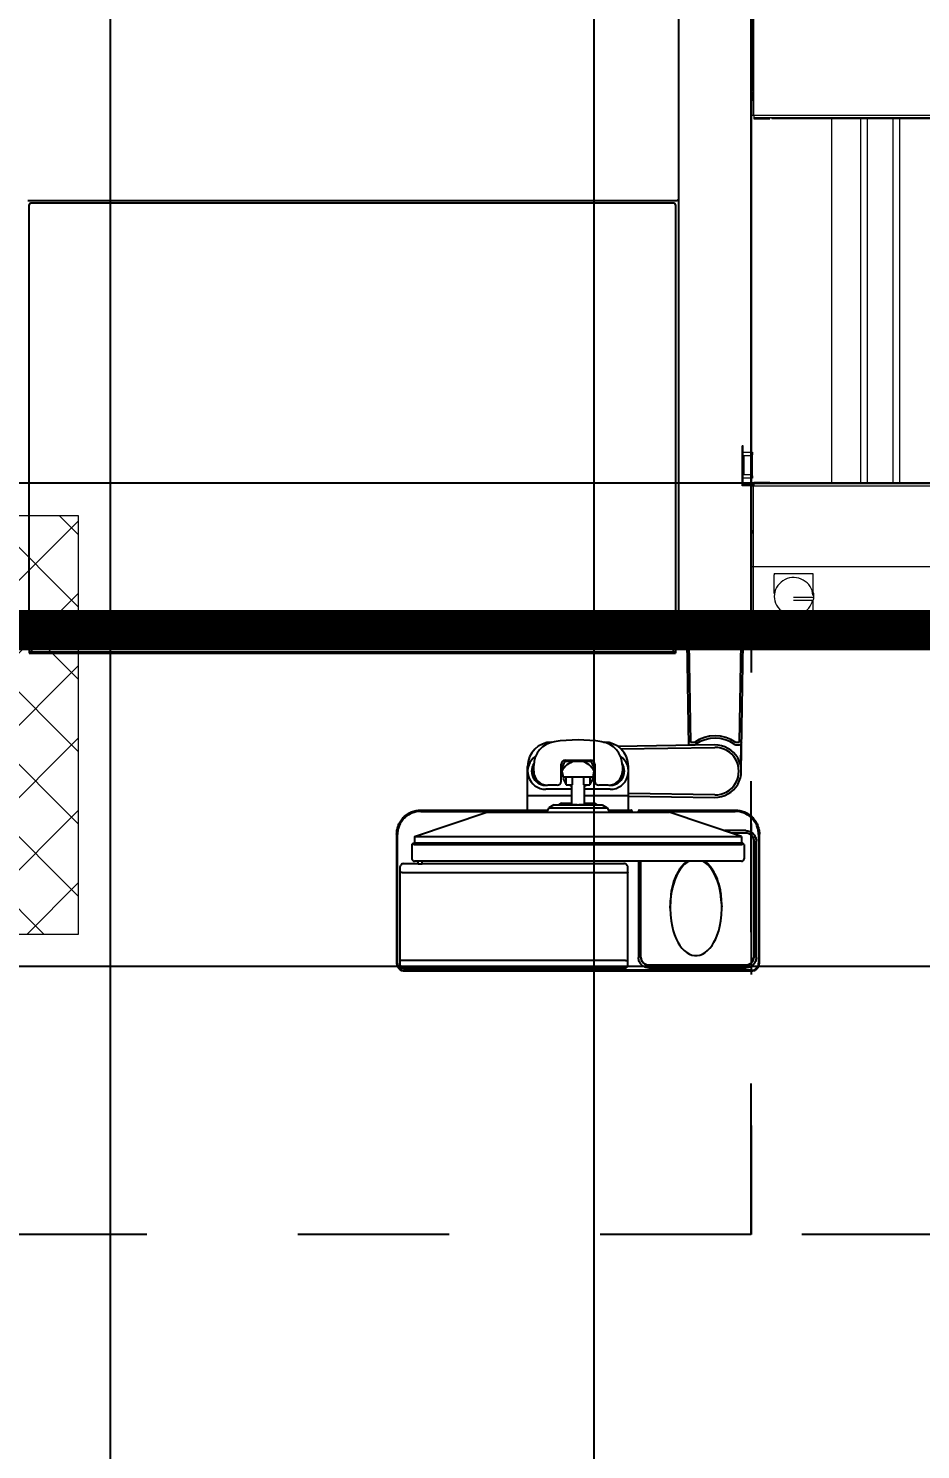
# Model space of a CAD drawing. Header units: centimetres. Extents: x 405564 to 502064, y 46284 to 60634.
# Drawn here: x 455549.6 to 455660.2, y 52882.6 to 53059 of the extents above; entities that cross this region are included whole.
import ezdxf
from ezdxf import colors
from ezdxf.entities.mleader import LeaderData, LeaderLine
from ezdxf.math import Vec2, Vec3
from ezdxf.xclip import XClip

# ---------------------------------------------------------------- set-up
doc = ezdxf.new("R2010")
doc.units = ezdxf.units.CM
doc.header["$XCLIPFRAME"] = 0
doc.linetypes.add('3+1_3b$0$DASHED', pattern=[0.25, 0.125, -0.125])
for name, color, linetype in [('---___EB_draft03_cihazlar', 8, 'Continuous'), ('0-KRCN-ASMATAVAN-130426', 8, 'Continuous'), ('AS_DUV', 8, 'Continuous'), ('AS_PYZ_BINA', 8, 'Continuous')]:
    doc.layers.add(name, color=color, linetype=linetype)
for name, color, linetype, lineweight in [('0-KRCN-AYDINLATMA-130426', 8, 'Continuous', 9), ('0-KRCN-MİMARİ-220526', 8, 'Continuous', 9), ('OL_Ic', 8, 'Continuous', 9)]:
    doc.layers.add(name, color=color, linetype=linetype, lineweight=lineweight)
doc.styles.add('Normal_ITL', font='swissi.ttf')
doc.styles.add('TAHOMA', font='tahoma.ttf')

# ---------------------------------------------------------------- blocks, each defined once
blk = doc.blocks.new('50W 60x60 cm  SIVA ALTI LED ARMATÜR')
at = {"layer": '0-KRCN-AYDINLATMA-130426'}
h = blk.add_hatch(dxfattribs=at)
h.set_pattern_fill('ANSI37', color=256, scale=0.2)
h.paths.add_polyline_path([(-2.6, 2.594), (2.6, 2.594), (2.6, -2.606), (-2.6, -2.606)])
for points in [[(-3, 2.994), (3, 2.994), (3, -3.007), (-3, -3.007)], [(-2.6, 2.594), (2.6, 2.594), (2.6, -2.606), (-2.6, -2.606)]]:
    blk.add_lwpolyline(points, close=True, dxfattribs=at)
at = {"layer": '0-KRCN-AYDINLATMA-130426', "insert": (-2.35, 2.344), "char_height": 1.5, "attachment_point": 1, "style": 'TAHOMA'}
blk.add_mtext_dynamic_manual_height_columns('{\\fTahoma|b0|i0|c162|p34;50W}', width=1.5, gutter_width=1.25, heights=[0], dxfattribs=at)
blk = doc.blocks.new('G$C27E741DA')
at = {"layer": '0-KRCN-AYDINLATMA-130426', "xscale": 10, "yscale": 10, "zscale": 10}
blk.add_blockref('50W 60x60 cm  SIVA ALTI LED ARMATÜR', (17465.68, 5838.55), dxfattribs=at)
blk = doc.blocks.new('AOI')
at = {"layer": '---___EB_draft03_cihazlar', "linetype": 'Continuous'}
for p, q in [((274947.08, -39786.75), (274947.08, -39787.05)), ((274948.04, -39786.75), (274947.08, -39786.75)), ((274947.08, -39787.05), (274947.08, -39866.65)), ((274948.04, -39787.05), (274947.08, -39787.05)), ((274948.04, -39787.05), (274947.08, -39787.05)), ((274947.25, -39786.75), (274947.25, -39787.05)), ((274947.25, -39787.05), (274947.25, -39866.65)), ((274948.04, -39786.75), (274948.04, -39787.05)), ((274948.04, -39786.75), (274949.04, -39786.75)), ((274948.04, -39787.05), (274948.04, -39866.65)), ((274949.04, -39787.05), (274948.04, -39787.05)), ((274948.44, -39787.05), (274948.44, -39866.65)), ((274949.44, -39787.05), (274948.44, -39787.05)), ((274949.04, -39786.75), (274949.04, -39787.05)), ((274949.44, -39786.75), (274949.04, -39786.75)), ((274949.04, -39787.05), (274949.04, -39866.65)), ((274949.44, -39787.05), (274949.04, -39787.05)), ((274949.44, -39786.75), (274949.44, -39786.95)), ((274949.44, -39786.95), (274949.44, -39866.75)), ((274949.64, -39786.75), (274949.62, -39786.75)), ((274949.64, -39786.75), (275002.74, -39786.75)), ((275002.94, -39798.85), (275002.94, -39786.95)), ((275003.24, -39798.55), (275003.24, -39786.6)), ((275002.94, -39866.75), (275002.94, -39798.85)), ((275003.24, -39867.1), (275003.24, -39798.55)), ((274907.64, -39833.35), (274907.64, -39876.35)), ((274907.73, -39876.35), (274907.73, -39833.35)), ((274907.98, -39833.25), (274907.98, -39860.55)), ((274920.47, -39832.75), (274908.47, -39832.75)), ((274908.62, -39832.45), (274924.56, -39832.45)), ((274924.57, -39832.35), (274908.63, -39832.35)), ((274908.92, -39860.75), (274908.92, -39833.05)), ((274919.85, -39833.05), (274919.85, -39860.75)), ((274920.97, -39833.25), (274920.97, -39835)), ((274920.96, -39835), (274921.25, -39835)), ((274921.25, -39875.15), (274921.25, -39834.55)), ((274923.35, -39834.25), (274921.55, -39834.25)), ((274923.35, -39834.25), (274923.55, -39834.45)), ((274923.35, -39834.55), (274923.35, -39875.15)), ((274923.55, -39834.45), (274923.55, -39875.25)), ((274924.35, -39834.55), (274923.55, -39834.55)), ((274924.35, -39834.55), (274927.35, -39843.55)), ((274924.35, -39834.55), (274924.35, -39875.15)), ((274920.96, -39835.5), (274921.25, -39835.5)), ((274920.97, -39835.5), (274920.97, -39860.55)), ((274927.45, -39835.35), (274927.45, -39850.99)), ((274927.56, -39851.05), (274927.56, -39835.35)), ((274927.61, -39835.35), (274927.61, -39851.08)), ((274927.35, -39843.55), (274927.35, -39866.15)), ((274927.61, -39848.6), (274933.04, -39848.6)), ((274929.44, -39848.6), (274929.44, -39854.1)), ((274927.91, -39851.25), (274927.35, -39850.93)), ((274930.19, -39854.1), (274930.19, -39850.85)), ((274932.44, -39849.35), (274933.13, -39849.35)), ((274928.25, -39851.85), (274927.91, -39851.25)), ((274927.91, -39851.25), (274927.91, -39858.45)), ((274928.25, -39851.85), (274928.25, -39857.85)), ((274928.28, -39852.48), (274928.25, -39852.46)), ((274928.48, -39852.82), (274928.28, -39852.48)), ((274928.28, -39854.75), (274928.28, -39852.48)), ((274928.48, -39852.82), (274928.48, -39854.07)), ((274930.69, -39852.25), (274930.69, -39851.1)), ((274931.19, -39852.75), (274933.29, -39852.75)), ((274928.28, -39854.07), (274928.48, -39854.07)), ((274928.28, -39854.1), (274930.75, -39854.1)), ((274931.5, -39852.99), (274930.75, -39853.37)), ((274930.75, -39853.37), (274930.75, -39854.1)), ((274930.75, -39853.37), (274931.72, -39853.37)), ((274931.72, -39854.12), (274930.75, -39854.12)), ((274931.72, -39853.1), (274931.5, -39852.99)), ((274932.44, -39852.85), (274931.72, -39852.99)), ((274931.72, -39852.99), (274931.72, -39856.71)), ((274933.64, -39856.45), (274933.64, -39853.25)), ((274933.79, -39853.25), (274933.79, -39856.45)), ((274928.25, -39854.75), (274928.28, -39854.75)), ((274928.28, -39854.95), (274928.25, -39854.95)), ((274928.28, -39857.22), (274928.28, -39854.95)), ((274930.75, -39855.6), (274928.28, -39855.6)), ((274928.48, -39855.62), (274928.28, -39855.62)), ((274928.48, -39855.62), (274928.48, -39856.88)), ((274929.44, -39855.6), (274929.44, -39861.1)), ((274930.19, -39858.85), (274930.19, -39855.6)), ((274930.75, -39855.57), (274931.72, -39855.57)), ((274930.75, -39855.6), (274930.75, -39856.32)), ((274930.75, -39856.32), (274931.5, -39856.71)), ((274931.72, -39856.32), (274930.75, -39856.32)), ((274928.25, -39857.85), (274927.91, -39858.45)), ((274928.28, -39857.22), (274928.25, -39857.24)), ((274928.48, -39856.88), (274928.28, -39857.22)), ((274930.69, -39858.6), (274930.69, -39857.45)), ((274933.29, -39856.95), (274931.19, -39856.95)), ((274931.5, -39856.71), (274931.72, -39856.6)), ((274931.72, -39856.71), (274932.44, -39856.85)), ((274936.04, -39858.03), (274936.04, -39858.1)), ((274927.91, -39858.45), (274927.35, -39858.77)), ((274927.45, -39858.71), (274927.45, -39861.5)), ((274927.56, -39861.45), (274927.56, -39858.64)), ((274927.61, -39858.61), (274927.61, -39861.45)), ((274935.69, -39871.8), (274935.51, -39859.79)), ((274908.47, -39861.05), (274920.47, -39861.05)), ((274927.45, -39861.5), (274927.35, -39861.5)), ((274927.35, -39861.55), (274927.46, -39861.55)), ((274927.5, -39861.54), (274927.45, -39861.5)), ((274927.52, -39861.55), (274927.5, -39861.55)), ((274927.61, -39861.1), (274933.04, -39861.1)), ((274929.35, -39861.1), (274929.19, -39871.8)), ((274929.49, -39871.81), (274929.65, -39861.1)), ((274933.13, -39860.35), (274932.44, -39860.35)), ((274935.22, -39860.15), (274935.39, -39871.81)), ((274921.25, -39862.35), (274909.32, -39862.35)), ((274909.35, -39862.65), (274921.25, -39862.65)), ((274927.46, -39862.35), (274927.35, -39862.35)), ((274927.35, -39862.4), (274927.45, -39862.4)), ((274927.45, -39862.4), (274927.5, -39862.36)), ((274927.45, -39862.4), (274927.45, -39874.35)), ((274927.52, -39862.35), (274927.5, -39862.35)), ((274927.56, -39874.35), (274927.56, -39862.45)), ((274927.61, -39862.45), (274927.61, -39874.35)), ((274908.03, -39863.65), (274908.03, -39875.65)), ((274908.35, -39875.65), (274908.35, -39863.65)), ((274908.37, -39875.65), (274908.37, -39863.65)), ((274915.42, -39866.28), (274915.62, -39866.28)), ((274915.62, -39866.28), (274915.73, -39866.28)), ((274917.77, -39866.49), (274917.11, -39866.38)), ((274917.18, -39866.42), (274917.18, -39866.42)), ((274917.18, -39866.42), (274917.25, -39866.42)), ((274917.25, -39866.42), (274917.26, -39866.42)), ((274917.26, -39866.4), (274917.26, -39866.4)), ((274924.35, -39875.15), (274927.35, -39866.15)), ((274947.08, -39866.65), (274947.08, -39866.95)), ((274948.04, -39866.65), (274947.08, -39866.65)), ((274948.04, -39866.65), (274947.08, -39866.65)), ((274948.04, -39866.95), (274947.08, -39866.95)), ((274947.25, -39866.65), (274947.25, -39866.95)), ((274948.04, -39866.65), (274948.04, -39866.95)), ((274948.04, -39866.65), (274949.04, -39866.65)), ((274949.04, -39866.95), (274948.04, -39866.95)), ((274949.44, -39866.65), (274948.44, -39866.65)), ((274949.04, -39866.65), (274949.04, -39866.95)), ((274949.44, -39866.65), (274949.04, -39866.65)), ((274949.44, -39866.95), (274949.04, -39866.95)), ((274949.44, -39866.75), (274949.44, -39866.95)), ((274949.62, -39866.95), (274949.64, -39866.95)), ((275002.74, -39866.95), (274949.64, -39866.95)), ((274948.42, -39868.35), (274935.64, -39868.55)), ((274935.64, -39868.65), (274935.79, -39868.65)), ((274936.02, -39868.84), (274948.34, -39868.65)), ((274948.34, -39868.55), (274948.39, -39868.5)), ((274948.34, -39869.65), (274948.34, -39868.55)), ((274948.39, -39869.7), (274948.39, -39868.5)), ((274948.44, -39868.5), (274948.39, -39868.5)), ((274948.42, -39868.35), (274948.44, -39868.37)), ((274948.42, -39868.35), (274948.42, -39868.5)), ((274948.44, -39875.35), (274948.44, -39868.35)), ((274949.39, -39867.85), (274948.94, -39867.85)), ((274949.44, -39867.9), (274949.39, -39867.85)), ((274949.39, -39867.85), (274949.39, -39875.85)), ((274949.44, -39867.55), (274949.44, -39876.15)), ((274949.64, -39867.35), (275075.74, -39867.35)), ((275075.74, -39867.3), (275003.44, -39867.3)), ((275014.94, -39867.35), (275014.94, -39867.3)), ((274935.72, -39868.84), (274935.72, -39869.29)), ((274936.02, -39869.29), (274936.02, -39868.84)), ((274948.34, -39869.65), (274948.39, -39869.7)), ((274948.44, -39869.7), (274948.39, -39869.7)), ((274948.42, -39869.7), (274948.42, -39874)), ((274915.42, -39872.68), (274915.62, -39872.68)), ((274915.72, -39872.68), (274915.62, -39872.68)), ((274915.72, -39872.68), (274916.39, -39872.65)), ((274916.39, -39872.65), (274917.11, -39872.58)), ((274917.25, -39872.54), (274917.18, -39872.54)), ((274917.18, -39872.54), (274917.18, -39872.54)), ((274917.26, -39872.54), (274917.25, -39872.54)), ((274917.26, -39872.56), (274917.26, -39872.56)), ((274924.79, -39873.83), (274924.79, -39875.65)), ((274925.06, -39875.65), (274925.06, -39873.01)), ((274948.34, -39874.05), (274948.39, -39874)), ((274948.44, -39874), (274948.39, -39874)), ((274948.39, -39875.2), (274948.39, -39874)), ((274923.35, -39875.45), (274921.55, -39875.45)), ((274923.35, -39875.45), (274923.55, -39875.25)), ((274924.35, -39875.15), (274923.55, -39875.15)), ((274932.39, -39875.1), (274948.42, -39875.35)), ((274935.79, -39875.05), (274933.15, -39875.01)), ((274935.72, -39874.41), (274935.72, -39874.86)), ((274936.02, -39874.86), (274936.02, -39874.41)), ((274948.34, -39875.05), (274936.02, -39874.86)), ((274948.34, -39875.15), (274948.34, -39874.05)), ((274948.34, -39875.15), (274948.39, -39875.2)), ((274948.44, -39875.2), (274948.39, -39875.2)), ((274948.42, -39875.2), (274948.42, -39875.35)), ((274948.44, -39875.33), (274948.42, -39875.35)), ((274924.56, -39877.25), (274908.62, -39877.25)), ((274908.63, -39877.35), (274924.57, -39877.35)), ((274909.32, -39876.95), (274923.77, -39876.95)), ((274923.79, -39876.65), (274909.35, -39876.65)), ((274948.94, -39875.85), (274949.39, -39875.85)), ((274949.44, -39875.8), (274949.39, -39875.85)), ((275075.74, -39876.35), (274949.64, -39876.35))]:
    blk.add_line(p, q, dxfattribs=at)
at = {"layer": '---___EB_draft03_cihazlar', "color": 1, "const_width": 5}
blk.add_lwpolyline([(274949.94, -39876.35), (274949.94, -39766.35)], dxfattribs=at)
at = {"layer": '---___EB_draft03_cihazlar', "color": 1, "linetype": '3+1_3b$0$DASHED', "ltscale": 150}
blk.add_lwpolyline([(274874.94, -39766.35), (275150.94, -39766.35), (275150.94, -39876.35), (274874.94, -39876.35)], close=True, dxfattribs=at)
at = {"layer": '---___EB_draft03_cihazlar', "color": 1}
blk.add_lwpolyline([(274949.94, -39766.35), (275075.94, -39766.35), (275075.94, -39876.35), (274949.94, -39876.35), (274949.94, -39766.35)], dxfattribs=at)
at = {"layer": '---___EB_draft03_cihazlar', "linetype": 'Continuous'}
for points in [[(274908.47, -39832.75), (274908.41, -39832.75), (274908.29, -39832.79), (274908.18, -39832.85), (274908.08, -39832.94), (274908.02, -39833.05), (274907.98, -39833.18), (274907.98, -39833.25)], [(274907.98, -39860.55), (274907.98, -39860.62), (274908.02, -39860.74), (274908.08, -39860.85), (274908.17, -39860.94), (274908.28, -39861.01), (274908.4, -39861.04), (274908.47, -39861.05)], [(274915.42, -39866.28), (274914.61, -39866.31), (274913.87, -39866.39), (274913.22, -39866.51), (274912.63, -39866.66), (274912.11, -39866.83), (274911.63, -39867.03), (274911.21, -39867.24), (274910.82, -39867.48), (274910.48, -39867.74), (274910.18, -39868.03), (274909.93, -39868.35), (274909.74, -39868.67), (274909.61, -39868.99), (274909.55, -39869.32), (274909.55, -39869.64), (274909.61, -39869.96), (274909.74, -39870.29), (274909.92, -39870.61), (274910.18, -39870.93), (274910.48, -39871.22), (274910.82, -39871.48), (274911.2, -39871.72), (274911.63, -39871.93), (274912.1, -39872.13), (274912.63, -39872.3), (274913.22, -39872.45), (274913.88, -39872.57), (274914.61, -39872.65), (274915.42, -39872.68)], [(274917.11, -39866.38), (274916.39, -39866.31), (274915.73, -39866.28)], [(274921.25, -39868.42), (274921.19, -39868.32), (274920.93, -39868.01), (274920.61, -39867.72), (274920.25, -39867.46), (274919.85, -39867.22), (274919.4, -39867), (274918.91, -39866.81), (274918.36, -39866.64), (274917.77, -39866.49)], [(274917.11, -39872.58), (274917.77, -39872.46), (274918.36, -39872.32), (274918.91, -39872.15), (274919.4, -39871.95), (274919.85, -39871.74), (274920.26, -39871.5), (274920.61, -39871.23), (274920.93, -39870.95), (274921.19, -39870.64), (274921.25, -39870.54)]]:
    blk.add_lwpolyline(points, dxfattribs=at)
for centre, radius, start, end in [((274949.62, -39786.96), 0.21, 90, 150.5709), ((274949.64, -39786.95), 0.2, 90, 180), ((275002.74, -39786.95), 0.2, 0, 90), ((275002.59, -39792), 0.375, 340.247, 19.753), ((274908.63, -39833.33), 0.984, 90.0005, 91.2595), ((274920.47, -39833.25), 0.497, 0.0004, 1.04), ((274921.55, -39834.55), 0.3, 90, 180), ((274932.44, -39850.85), 2.25, 34.0798, 180), ((274932.44, -39850.85), 1.75, 58.069, 185.1091), ((274932.44, -39850.85), 1.7, 61.474, 172.6901), ((274933.04, -39851.6), 3, 0, 90), ((274932.44, -39851.1), 1.75, 90, 180), ((274933.13, -39852.35), 3, 8.4565, 90), ((274931.19, -39852.25), 0.5, 180, 270), ((274933.29, -39853.25), 0.5, 0, 90), ((274916.31, -39854.85), 20, 351.5435, 8.4565), ((274932.44, -39854.85), 2, 147.681, 157.9587), ((274932.44, -39854.85), 2, 53.1301, 115.0305), ((274931.47, -39854.85), 2.23, 12.1655, 64.0094), ((274932.44, -39854.85), 2, 202.0428, 212.3171), ((274931.47, -39854.85), 2.23, 295.9906, 347.8345), ((274931.19, -39857.45), 0.5, 90, 180), ((274932.44, -39854.85), 2, 244.9726, 306.8699), ((274933.04, -39858.1), 3, 270, 0), ((274933.13, -39857.35), 3, 270, 351.5435), ((274933.29, -39856.45), 0.5, 270, 0), ((274932.44, -39858.85), 2.25, 180, 325.9146), ((274932.44, -39858.6), 1.75, 180, 270), ((274932.44, -39858.85), 1.75, 175.0519, 301.8838), ((274932.44, -39858.85), 1.7, 187.2287, 298.6076), ((274920.47, -39860.55), 0.497, 358.9604, 359.9996), ((274915.42, -39877.43), 11.15, 82.4855, 90.0033), ((274915.62, -39877.31), 11.03, 83.4158, 89.4113), ((274915.67, -39876.8), 10.52, 81.7369, 83.3731), ((274915.7, -39876.61), 10.33, 81.3064, 81.7323), ((274949.64, -39866.75), 0.2, 180, 270), ((274949.62, -39866.74), 0.21, 209.427, 270), ((275002.74, -39866.75), 0.2, 270, 0), ((274918.75, -39869.99), 2.87, 40.909, 45.5049), ((274936.02, -39868.84), 0.3, 90.8938, 180), ((274948.94, -39868.35), 0.5, 90, 180), ((274949.64, -39867.55), 0.2, 90, 180), ((275003.44, -39867.1), 0.2, 180, 270), ((274936.02, -39869.29), 0.3, 180, 215.5472), ((274932.44, -39871.85), 4.1, 324.4528, 35.5472), ((274932.44, -39871.85), 4.4, 324.4528, 35.5472), ((274918.75, -39868.97), 2.87, 314.4951, 319.0905), ((274932.44, -39871.85), 3.25, 179.1574, 0.8426), ((274932.44, -39871.85), 2.95, 179.1574, 0.8426), ((274915.43, -39861.6), 11.08, 269.974, 277.5372), ((274915.62, -39861.74), 10.94, 270.5156, 276.6104), ((274915.68, -39862.21), 10.47, 276.6232, 278.3937), ((274915.7, -39862.36), 10.32, 278.3956, 278.6957), ((274921.55, -39875.15), 0.3, 180, 270), ((274936.02, -39874.41), 0.3, 144.4528, 180), ((274936.02, -39874.86), 0.3, 180, 269.1062), ((274948.94, -39875.35), 0.5, 180, 270), ((274923.79, -39875.67), 0.983, 270.0003, 271.0009), ((274924.57, -39874.39), 2.96, 270.0003, 271.0034), ((274949.64, -39876.15), 0.2, 180, 270)]:
    blk.add_arc(centre, radius, start, end, dxfattribs=at)
for centre, major_axis, ratio, start_param, end_param in [((274923.65, -39834.55), (0, 0.3), 1, 0.785398, 1.570796), ((274927.45, -39861.45), (-0.0737, 0.0737), 0.916331, -3.883358, -3.459327), ((274927.45, -39861.45), (0.108, 0), 0.923062, -1.146765, 0), ((274927.53, -39861.45), (0.0737, 0.0737), 0.916331, -2.399828, -1.975797), ((274927.52, -39861.45), (0, 0.1), 0.909039, -2.717562, -1.570796), ((274927.45, -39862.45), (0.0737, 0.0737), 0.916331, 0.317734, 0.741765), ((274927.45, -39862.45), (0.108, 0), 0.923062, 0, 1.146765), ((274927.53, -39862.45), (-0.0737, 0.0737), 0.916331, -1.165796, -0.741765), ((274927.52, -39862.45), (0, 0.1), 0.909039, -1.570796, -0.424031), ((274915.52, -39869.48), (5.98, 0), 0.535371, 1.275628, 1.325577), ((274915.51, -39869.48), (5.98, 0), 0.535371, 0.498535, 1.273422), ((274915.52, -39869.48), (5.98, 0), 0.535371, 0.440849, 1.274202), ((274915.51, -39869.48), (5.98, 0), 0.535371, -1.273422, -0.498533), ((274915.52, -39869.48), (5.98, 0), 0.535371, -1.169195, -0.440854), ((274915.52, -39869.48), (5.98, 0), 0.535371, -1.325577, -1.275588), ((274923.65, -39875.15), (0, 0.3), 1, -4.712389, -3.926991)]:
    blk.add_ellipse(centre, major_axis=major_axis, ratio=ratio, start_param=start_param, end_param=end_param, dxfattribs=at)
for points, knots in [([(274908.61, -39832.35), (274908.48, -39832.35), (274908.23, -39832.41), (274907.9, -39832.63), (274907.69, -39832.96), (274907.64, -39833.22), (274907.64, -39833.35)], [0, 0, 0, 0, 0.249602, 0.4994, 0.749555, 1, 1, 1, 1]), ([(274908.62, -39832.45), (274908.51, -39832.45), (274908.27, -39832.5), (274907.97, -39832.7), (274907.77, -39833), (274907.73, -39833.23), (274907.73, -39833.35)], [0, 0, 0, 0, 0.249581, 0.499377, 0.749539, 1, 1, 1, 1]), ([(274908.92, -39833.05), (274908.92, -39833.01), (274908.92, -39832.96), (274908.93, -39832.88), (274908.94, -39832.84), (274908.95, -39832.8), (274908.96, -39832.77), (274908.98, -39832.75), (274908.99, -39832.75)], [0, 0, 0, 0, 0.361649, 0.525795, 0.670939, 0.79255, 0.887524, 1, 1, 1, 1]), ([(274919.85, -39833.05), (274919.85, -39833.03), (274919.85, -39832.99), (274919.85, -39832.94), (274919.85, -39832.88), (274919.85, -39832.85), (274919.85, -39832.82), (274919.85, -39832.8), (274919.85, -39832.79), (274919.85, -39832.77), (274919.85, -39832.76), (274919.85, -39832.76), (274919.84, -39832.75), (274919.84, -39832.75), (274919.84, -39832.75), (274919.84, -39832.75)], [0, 0, 0, 0, 0.195607, 0.383892, 0.556877, 0.708132, 0.773835, 0.832039, 0.882194, 0.923894, 0.956743, 0.980425, 0.994806, 0.998504, 1, 1, 1, 1]), ([(274920.97, -39833.24), (274920.97, -39833.18), (274920.94, -39833.05), (274920.83, -39832.88), (274920.66, -39832.78), (274920.53, -39832.75), (274920.47, -39832.75)], [0, 0, 0, 0, 0.250162, 0.500186, 0.750109, 1, 1, 1, 1]), ([(274927.45, -39835.35), (274927.45, -39835.16), (274927.42, -39834.78), (274927.25, -39834.23), (274926.98, -39833.73), (274926.62, -39833.29), (274926.18, -39832.92), (274925.68, -39832.65), (274925.13, -39832.49), (274924.75, -39832.45), (274924.56, -39832.45)], [0, 0, 0, 0, 0.125234, 0.250433, 0.375565, 0.500611, 0.625564, 0.750431, 0.875233, 1, 1, 1, 1]), ([(274927.56, -39835.35), (274927.56, -39835.15), (274927.52, -39834.76), (274927.35, -39834.19), (274927.07, -39833.67), (274926.7, -39833.21), (274926.24, -39832.84), (274925.72, -39832.56), (274925.16, -39832.39), (274924.77, -39832.35), (274924.57, -39832.35)], [0, 0, 0, 0, 0.125234, 0.250432, 0.375564, 0.500611, 0.625564, 0.750432, 0.875234, 1, 1, 1, 1]), ([(274924.62, -39832.35), (274924.82, -39832.35), (274925.21, -39832.39), (274925.78, -39832.56), (274926.3, -39832.84), (274926.75, -39833.21), (274927.13, -39833.67), (274927.4, -39834.19), (274927.57, -39834.76), (274927.61, -39835.15), (274927.61, -39835.35)], [0, 0, 0, 0, 0.124766, 0.249568, 0.374436, 0.499389, 0.624436, 0.749568, 0.874766, 1, 1, 1, 1]), ([(274920.96, -39835), (274920.95, -39835), (274920.95, -39835.01), (274920.94, -39835.02), (274920.94, -39835.04), (274920.94, -39835.07), (274920.93, -39835.11), (274920.93, -39835.17), (274920.93, -39835.22), (274920.93, -39835.25)], [0, 0, 0, 0, 0.028587, 0.088163, 0.180861, 0.304197, 0.453649, 0.62381, 1, 1, 1, 1]), ([(274920.93, -39835.25), (274920.93, -39835.28), (274920.93, -39835.33), (274920.93, -39835.39), (274920.94, -39835.42), (274920.94, -39835.45), (274920.94, -39835.48), (274920.95, -39835.49), (274920.95, -39835.5), (274920.96, -39835.5)], [0, 0, 0, 0, 0.37619, 0.546351, 0.695803, 0.819139, 0.911837, 0.971413, 1, 1, 1, 1]), ([(274908.92, -39860.75), (274908.92, -39860.79), (274908.92, -39860.84), (274908.93, -39860.91), (274908.94, -39860.96), (274908.95, -39861), (274908.96, -39861.03), (274908.98, -39861.05), (274908.99, -39861.05)], [0, 0, 0, 0, 0.361649, 0.525795, 0.670939, 0.79255, 0.887524, 1, 1, 1, 1]), ([(274919.85, -39860.75), (274919.85, -39860.77), (274919.85, -39860.81), (274919.85, -39860.86), (274919.85, -39860.91), (274919.85, -39860.95), (274919.85, -39860.98), (274919.85, -39861), (274919.85, -39861.01), (274919.85, -39861.03), (274919.85, -39861.04), (274919.85, -39861.04), (274919.84, -39861.05), (274919.84, -39861.05), (274919.84, -39861.05), (274919.84, -39861.05)], [0, 0, 0, 0, 0.195607, 0.383892, 0.556877, 0.708132, 0.773835, 0.832039, 0.882194, 0.923894, 0.956743, 0.980425, 0.994806, 0.998504, 1, 1, 1, 1]), ([(274920.47, -39861.05), (274920.53, -39861.05), (274920.66, -39861.02), (274920.83, -39860.92), (274920.94, -39860.75), (274920.97, -39860.62), (274920.97, -39860.56)], [0, 0, 0, 0, 0.24989, 0.499814, 0.749839, 1, 1, 1, 1]), ([(274908.03, -39863.65), (274908.03, -39863.48), (274908.09, -39863.14), (274908.38, -39862.71), (274908.81, -39862.42), (274909.15, -39862.35), (274909.32, -39862.35)], [0, 0, 0, 0, 0.250461, 0.500623, 0.750419, 1, 1, 1, 1]), ([(274908.35, -39863.65), (274908.35, -39863.52), (274908.4, -39863.26), (274908.63, -39862.92), (274908.96, -39862.7), (274909.22, -39862.65), (274909.35, -39862.65)], [0, 0, 0, 0, 0.250459, 0.500623, 0.750422, 1, 1, 1, 1]), ([(274909.35, -39862.65), (274909.22, -39862.65), (274908.96, -39862.71), (274908.64, -39862.93), (274908.42, -39863.26), (274908.37, -39863.52), (274908.37, -39863.65)], [0, 0, 0, 0, 0.249601, 0.499396, 0.74955, 1, 1, 1, 1]), ([(274916.97, -39866.38), (274916.98, -39866.38), (274917, -39866.39), (274917.01, -39866.41), (274917.01, -39866.42)], [0, 0, 0, 0, 0.499388, 1, 1, 1, 1]), ([(274917.26, -39866.4), (274917.49, -39866.44), (274917.93, -39866.52), (274918.57, -39866.69), (274919.16, -39866.89), (274919.71, -39867.14), (274920.2, -39867.41), (274920.74, -39867.8), (274921.08, -39868.16), (274921.25, -39868.42)], [0, 0, 0, 0, 0.149006, 0.293022, 0.430805, 0.56131, 0.683752, 0.797695, 1, 1, 1, 1]), ([(274920.92, -39868.11), (274921.02, -39868.22), (274921.13, -39868.38), (274921.23, -39868.54), (274921.25, -39868.59)], [0, 0, 0, 0, 0.749745, 1, 1, 1, 1]), ([(274921.25, -39868.61), (274921.23, -39868.56), (274921.13, -39868.39), (274921.01, -39868.23), (274920.92, -39868.12)], [0, 0, 0, 0, 0.250271, 1, 1, 1, 1]), ([(274920.92, -39870.84), (274920.95, -39870.8), (274921.08, -39870.65), (274921.18, -39870.48), (274921.25, -39870.35)], [0, 0, 0, 0, 0.250193, 1, 1, 1, 1]), ([(274921.25, -39870.37), (274921.23, -39870.41), (274921.13, -39870.58), (274921.02, -39870.74), (274920.92, -39870.85)], [0, 0, 0, 0, 0.250255, 1, 1, 1, 1]), ([(274921.25, -39870.55), (274921.08, -39870.8), (274920.74, -39871.16), (274920.19, -39871.55), (274919.71, -39871.82), (274919.16, -39872.07), (274918.56, -39872.27), (274917.93, -39872.44), (274917.49, -39872.52), (274917.26, -39872.56)], [0, 0, 0, 0, 0.202391, 0.31636, 0.43881, 0.569307, 0.707066, 0.851043, 1, 1, 1, 1]), ([(274917.01, -39872.53), (274917.01, -39872.55), (274917, -39872.57), (274916.98, -39872.58), (274916.97, -39872.58)], [0, 0, 0, 0, 0.500612, 1, 1, 1, 1]), ([(274909.32, -39876.95), (274909.15, -39876.95), (274908.81, -39876.88), (274908.38, -39876.59), (274908.09, -39876.16), (274908.03, -39875.82), (274908.03, -39875.65)], [0, 0, 0, 0, 0.249581, 0.499377, 0.749539, 1, 1, 1, 1]), ([(274909.35, -39876.65), (274909.22, -39876.65), (274908.96, -39876.6), (274908.63, -39876.37), (274908.4, -39876.04), (274908.35, -39875.78), (274908.35, -39875.65)], [0, 0, 0, 0, 0.249578, 0.499377, 0.749541, 1, 1, 1, 1]), ([(274908.37, -39875.65), (274908.37, -39875.78), (274908.42, -39876.04), (274908.64, -39876.37), (274908.96, -39876.59), (274909.22, -39876.65), (274909.35, -39876.65)], [0, 0, 0, 0, 0.25045, 0.500604, 0.750399, 1, 1, 1, 1]), ([(274925.06, -39875.65), (274925.06, -39875.82), (274924.99, -39876.16), (274924.71, -39876.59), (274924.28, -39876.88), (274923.94, -39876.95), (274923.77, -39876.95)], [0, 0, 0, 0, 0.250461, 0.500623, 0.750419, 1, 1, 1, 1]), ([(274924.79, -39875.65), (274924.79, -39875.78), (274924.74, -39876.04), (274924.52, -39876.37), (274924.2, -39876.59), (274923.94, -39876.65), (274923.81, -39876.65)], [0, 0, 0, 0, 0.250448, 0.500604, 0.750402, 1, 1, 1, 1]), ([(274924.56, -39877.25), (274924.75, -39877.25), (274925.13, -39877.21), (274925.68, -39877.05), (274926.18, -39876.78), (274926.62, -39876.41), (274926.98, -39875.97), (274927.25, -39875.47), (274927.42, -39874.92), (274927.45, -39874.54), (274927.45, -39874.35)], [0, 0, 0, 0, 0.124767, 0.249569, 0.374436, 0.499389, 0.624435, 0.749567, 0.874766, 1, 1, 1, 1]), ([(274927.61, -39874.35), (274927.61, -39874.55), (274927.57, -39874.94), (274927.4, -39875.5), (274927.13, -39876.03), (274926.75, -39876.48), (274926.3, -39876.86), (274925.78, -39877.14), (274925.21, -39877.31), (274924.82, -39877.35), (274924.62, -39877.35)], [0, 0, 0, 0, 0.125234, 0.250432, 0.375564, 0.500611, 0.625564, 0.750432, 0.875234, 1, 1, 1, 1]), ([(274924.62, -39877.35), (274924.82, -39877.35), (274925.2, -39877.3), (274925.76, -39877.12), (274926.27, -39876.84), (274926.72, -39876.47), (274927.08, -39876.01), (274927.36, -39875.49), (274927.52, -39874.93), (274927.56, -39874.54), (274927.56, -39874.35)], [0, 0, 0, 0, 0.124782, 0.249579, 0.374448, 0.499401, 0.624447, 0.749576, 0.874771, 1, 1, 1, 1]), ([(274907.64, -39876.35), (274907.64, -39876.48), (274907.69, -39876.74), (274907.91, -39877.07), (274908.24, -39877.3), (274908.5, -39877.35), (274908.63, -39877.35)], [0, 0, 0, 0, 0.250459, 0.500623, 0.750422, 1, 1, 1, 1]), ([(274907.73, -39876.35), (274907.73, -39876.47), (274907.77, -39876.7), (274907.97, -39877), (274908.27, -39877.2), (274908.51, -39877.25), (274908.62, -39877.25)], [0, 0, 0, 0, 0.250461, 0.500623, 0.750419, 1, 1, 1, 1])]:
    blk.add_open_spline(points, degree=3, knots=knots, dxfattribs=at)
blk = doc.blocks.new('RejectConveyor1M')
at = {"layer": '---___EB_draft03_cihazlar', "linetype": 'Continuous', "lineweight": 15}
for p, q in [((277110.61, -39727.45), (277110.61, -39826.95)), ((277156.61, -39826.95), (277156.61, -39727.45)), ((277166.6, -39826.95), (277166.6, -39727.45)), ((277174.51, -39826.95), (277174.51, -39727.45)), ((277110.91, -39778.25), (277110.91, -39825.9)), ((277156.31, -39825.9), (277156.31, -39778.25)), ((277110.93, -39824.67), (277110.93, -39779.47)), ((277110.98, -39824.67), (277110.98, -39779.47)), ((277156.24, -39779.47), (277156.24, -39824.67)), ((277156.29, -39779.47), (277156.29, -39824.67)), ((277156.24, -39808.79), (277110.98, -39808.79)), ((277156.24, -39809.61), (277110.98, -39809.61)), ((277156.24, -39812.79), (277110.98, -39812.79)), ((277156.24, -39813.61), (277110.98, -39813.61)), ((277156.24, -39817.2), (277110.98, -39817.2)), ((277167.47, -39819.55), (277167.63, -39819.55)), ((277167.47, -39824.35), (277167.47, -39819.55)), ((277167.63, -39819.55), (277169.82, -39819.55)), ((277169.82, -39819.55), (277170.17, -39819.55)), ((277170.62, -39819.44), (277169.96, -39819.44)), ((277170.47, -39819.6), (277170.47, -39821.95)), ((277170.76, -39819.55), (277172.29, -39819.55)), ((277170.77, -39821.95), (277170.77, -39819.6)), ((277172.29, -39819.55), (277172.29, -39820.68)), ((277110.91, -39824.57), (277110.93, -39824.57)), ((277156.29, -39824.57), (277156.31, -39824.57)), ((277167.47, -39824.35), (277167.63, -39824.35)), ((277169.96, -39824.35), (277167.63, -39824.35)), ((277110.93, -39824.67), (277110.91, -39824.67)), ((277111.03, -39824.9), (277110.91, -39824.9)), ((277110.91, -39825.9), (277110.91, -39826.9)), ((277110.98, -39824.67), (277110.93, -39824.67)), ((277111.03, -39826.9), (277111.03, -39824.9)), ((277156.19, -39824.9), (277156.19, -39826.9)), ((277156.31, -39824.9), (277156.19, -39824.9)), ((277156.24, -39824.67), (277156.29, -39824.67)), ((277156.31, -39824.67), (277156.29, -39824.67)), ((277156.31, -39826.9), (277156.31, -39825.9)), ((277096.46, -39826.95), (277110.61, -39826.95)), ((277107.57, -39826.95), (277096.46, -39826.95)), ((277096.46, -39827.15), (277103.31, -39827.15)), ((277103.31, -39827.15), (277103.71, -39827.15)), ((277103.71, -39827.15), (277110.61, -39827.15)), ((277108.81, -39826.95), (277107.64, -39826.95)), ((277108.86, -39826.95), (277110.51, -39826.95)), ((277110.61, -39826.95), (277110.61, -39826.9)), ((277110.61, -39826.9), (277110.91, -39826.9)), ((277110.61, -39826.95), (277110.61, -39827.15)), ((277110.91, -39826.9), (277111.03, -39826.9)), ((277152.43, -39828.2), (277152.43, -39827.05)), ((277152.43, -39827.05), (277152.73, -39827.05)), ((277155.33, -39827.05), (277152.73, -39827.05)), ((277152.88, -39827.12), (277152.88, -39828.12)), ((277155.18, -39827.12), (277152.88, -39827.12)), ((277152.88, -39828.12), (277155.18, -39828.12)), ((277155.18, -39828.12), (277155.18, -39827.12)), ((277155.33, -39827.05), (277155.63, -39827.05)), ((277155.63, -39827.05), (277155.63, -39828.2)), ((277156.19, -39826.9), (277156.31, -39826.9)), ((277156.31, -39826.9), (277156.61, -39826.9)), ((277156.46, -39826.9), (277156.46, -39826.95)), ((277156.61, -39826.95), (277156.46, -39826.95)), ((277156.46, -39826.95), (277156.46, -39828.2)), ((277156.61, -39827.15), (277156.61, -39826.95)), ((277156.71, -39826.95), (277156.61, -39826.95)), ((277156.61, -39827.15), (277156.61, -39828.35)), ((277156.71, -39827.15), (277156.61, -39827.15)), ((277158.36, -39826.95), (277156.71, -39826.95)), ((277166.6, -39826.95), (277156.71, -39826.95)), ((277162.1, -39827.15), (277156.71, -39827.15)), ((277159.57, -39826.95), (277158.41, -39826.95)), ((277166.6, -39826.95), (277159.64, -39826.95)), ((277162.1, -39827.15), (277162.51, -39827.15)), ((277166.6, -39827.15), (277162.51, -39827.15)), ((277166.6, -39827.15), (277166.6, -39826.95)), ((277172.98, -39826.95), (277166.6, -39826.95)), ((277172.98, -39827.15), (277166.6, -39827.15)), ((277174.51, -39826.95), (277172.98, -39826.95)), ((277174.51, -39827.15), (277172.98, -39827.15)), ((277174.51, -39827.15), (277174.51, -39826.95)), ((277151.61, -39828.2), (277151.61, -39828.35)), ((277151.91, -39828.2), (277151.61, -39828.2)), ((277151.91, -39828.35), (277151.61, -39828.35)), ((277156.46, -39828.2), (277151.91, -39828.2)), ((277156.61, -39828.35), (277151.91, -39828.35))]:
    blk.add_line(p, q, dxfattribs=at)
at = {"layer": '---___EB_draft03_cihazlar', "color": 1, "const_width": 5}
blk.add_lwpolyline([(277174.51, -39727.2), (277174.51, -39827.2)], dxfattribs=at)
at = {"layer": '---___EB_draft03_cihazlar', "color": 1, "linetype": '3+1_3b$0$DASHED', "ltscale": 150}
blk.add_lwpolyline([(277013.51, -39727.2), (277249.51, -39727.2), (277249.51, -39827.2), (277013.51, -39827.2), (277013.51, -39727.2)], dxfattribs=at)
at = {"layer": '---___EB_draft03_cihazlar', "color": 1}
blk.add_lwpolyline([(277088.51, -39727.2), (277174.51, -39727.2), (277174.51, -39827.2), (277088.51, -39827.2), (277088.51, -39727.2)], dxfattribs=at)
at = {"layer": '---___EB_draft03_cihazlar', "linetype": 'Continuous', "lineweight": 15, "flags": 128}
blk.add_lwpolyline([(277170.17, -39819.55), (277169.88, -39819.59), (277169.6, -39819.66), (277169.34, -39819.77), (277169.08, -39819.91), (277168.85, -39820.08), (277168.64, -39820.28), (277168.45, -39820.5), (277168.29, -39820.75), (277168.16, -39821.01), (277168.07, -39821.29), (277168.01, -39821.58), (277167.98, -39821.87), (277167.99, -39822.17), (277168.03, -39822.46), (277168.11, -39822.74), (277168.22, -39823.02), (277168.37, -39823.27), (277168.54, -39823.51), (277168.74, -39823.72), (277168.97, -39823.9), (277169.21, -39824.06), (277169.47, -39824.18), (277169.74, -39824.27), (277170.03, -39824.33), (277170.31, -39824.35), (277170.6, -39824.33), (277170.88, -39824.27), (277171.16, -39824.18), (277171.42, -39824.06), (277171.66, -39823.9), (277171.88, -39823.72), (277172.08, -39823.51), (277172.26, -39823.27), (277172.4, -39823.02), (277172.51, -39822.74), (277172.59, -39822.46), (277172.64, -39822.17), (277172.64, -39821.87), (277172.62, -39821.58), (277172.56, -39821.29), (277172.46, -39821.01), (277172.33, -39820.75), (277172.17, -39820.5), (277171.99, -39820.28), (277171.78, -39820.08), (277171.54, -39819.91), (277171.29, -39819.77), (277171.02, -39819.66), (277170.77, -39819.59)], dxfattribs=at)
at = {"layer": '---___EB_draft03_cihazlar', "linetype": 'Continuous', "lineweight": 15}
for centre, radius, start, end in [((277169.96, -39819.6), 0.153, 90.4594, 160.4914), ((277169.97, -39819.6), 0.16, 159.9482, 161.6855), ((277170.32, -39819.6), 0.161, 161.7086, 180.01), ((277170.62, -39819.6), 0.152, 358.6875, 181.3125)]:
    blk.add_arc(centre, radius, start, end, dxfattribs=at)
for points, knots in [([(277103.31, -39827.15), (277103.33, -39827.14), (277103.4, -39827.11), (277103.51, -39827.09), (277103.63, -39827.11), (277103.69, -39827.14), (277103.71, -39827.15)], [0, 0, 0, 0, 0.171416, 0.537556, 0.837741, 1, 1, 1, 1]), ([(277162.1, -39827.15), (277162.12, -39827.14), (277162.18, -39827.11), (277162.3, -39827.09), (277162.42, -39827.11), (277162.49, -39827.14), (277162.51, -39827.15)], [0, 0, 0, 0, 0.166814, 0.460475, 0.819507, 1, 1, 1, 1])]:
    blk.add_open_spline(points, degree=3, knots=knots, dxfattribs=at)
blk = doc.blocks.new('A$Ca63a641c')
at = {"layer": 'AS_PYZ_BINA'}
ml = blk.add_multileader_mtext('Standard', dxfattribs=at)
ml.set_content('EST boyalı panel çit ve panel çit kapı (AS 51.101)', color=256, style='Normal_ITL')
ml.set_leader_properties()
ml.build(insert=Vec2(0, 0))
ml.multileader.update_dxf_attribs({"dogleg_length": 0.379, "arrow_head_size": 17.04, "scale": 75})
ctx = ml.context
ctx.base_point, ctx.scale, ctx.char_height, ctx.arrow_head_size, ctx.landing_gap_size, ctx.plane_origin = Vec3(140.51, 464.3), 75, 20, 17.04, 14.2, Vec3(92.51, 620.11)
notes = []
notes.append((ctx, [(0, (1, 1, 0), (112.11, 464.3), (1, 0), 28.4, [(0, [(68.5, 410)], 0, [])])]))
ctx.mtext.insert, ctx.mtext.width, ctx.mtext.flow_direction = Vec3(154.71, 477.51), 604.5634, 5
for ctx, leaders in notes:
    for number, flags, end, landing, length, lines in leaders:
        leader = LeaderData()
        leader.index, (leader.has_last_leader_line, leader.has_dogleg_vector, leader.attachment_direction) = number, flags
        leader.last_leader_point, leader.dogleg_vector, leader.dogleg_length = Vec3(end), Vec3(landing), length
        for number, points, colour, breaks in lines:
            line = LeaderLine()
            line.index, line.vertices, line.color, line.breaks = number, Vec3.list(points), colors.encode_raw_color(colour), breaks
            leader.lines.append(line)
        ctx.leaders.append(leader)
blk = doc.blocks.new('A$C85dec720')
at = {"layer": 'OL_Ic'}
blk.add_blockref('A$Ca63a641c', (5315.08, 5344.25, 28.4), dxfattribs=at)
blk = doc.blocks.new('A$C6A10300A')
at = {"layer": '---___EB_draft03_cihazlar'}
for name, p, rotation in [('AOI', (-22301.17, -282599.69), 90), ('RejectConveyor1M', (57402.38, 269524.76), 270)]:
    blk.add_blockref(name, p, dxfattribs=dict(at, rotation=rotation))
at = {"layer": 'AS_DUV'}
ref = blk.add_blockref('A$C85dec720', (28900.96, -17748.98), dxfattribs=dict(at, rotation=105.0255580063709))
XClip(ref).set_block_clipping_path([(6220.3367769278, 6783.7313721173), (4126.4071464743, -1017.0000000052), (7354.8298234051, -1883.5969356479), (9448.7594538586, 5917.1344364745)])

msp = doc.modelspace()

# ---------------------------------------------------------------- linework, layer by layer
at = {"layer": '0-KRCN-ASMATAVAN-130426'}
for p, q in [((455559.75, 52222.56), (455559.75, 53422.56)), ((455619.75, 52222.56), (455619.75, 53422.56)), ((454959.75, 53002.56), (455739.75, 53002.56)), ((454959.75, 52942.56), (455739.75, 52942.56))]:
    msp.add_line(p, q, dxfattribs=at)

# ---------------------------------------------------------------- block references
at = {"layer": '0-KRCN-AYDINLATMA-130426'}
msp.add_blockref('G$C27E741DA', (438064.07, 47134.02), dxfattribs=at)

# ---------------------------------------------------------------- next in the draw order: block references
at = {"layer": '0-KRCN-MİMARİ-220526'}
msp.add_blockref('A$C6A10300A', (438064.07, 60634.02), dxfattribs=at)

doc.saveas('drawing.dxf')
